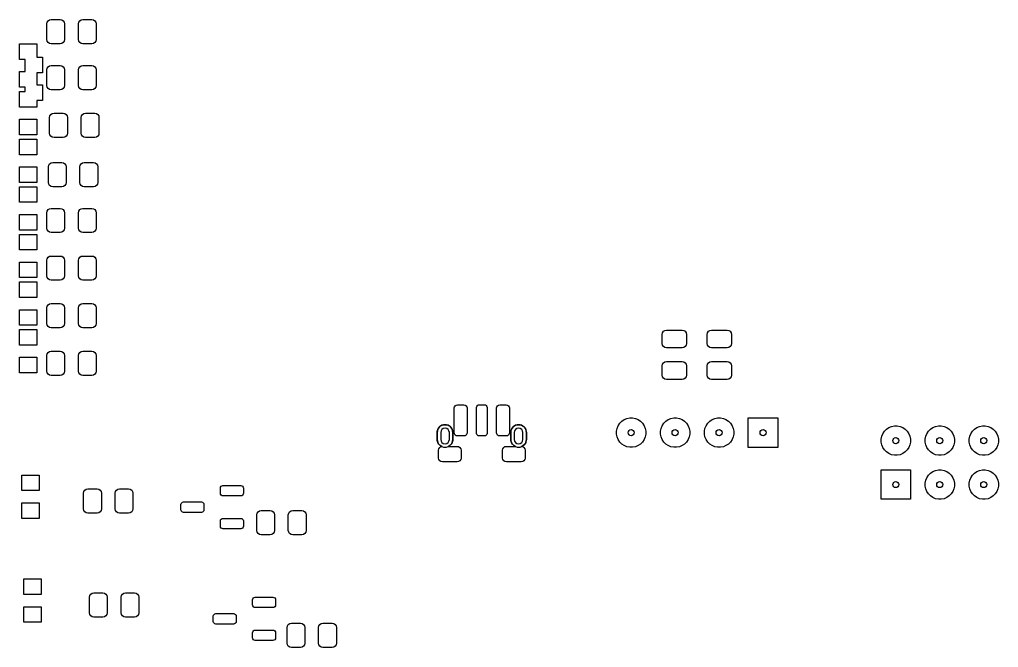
# Model space of a CAD drawing. Header units: inches. Extents: x 5.14 to 10.17, y -6.4 to -1.35.
# Drawn here: x 5.143 to 7.369, y -6.079 to -4.652 of the extents above; entities that cross this region are included whole.
import ezdxf

# ---------------------------------------------------------------- set-up
doc = ezdxf.new("R2010")
doc.units = ezdxf.units.IN
doc.header["$MEASUREMENT"] = 0
doc.layers.add('BLACK', color=250, linetype='CONTINUOUS')

msp = doc.modelspace()

# ---------------------------------------------------------------- linework, layer by layer
at = {"layer": 'BLACK', "linetype": 'CONTINUOUS'}
for p, q in [((5.2076, -4.6545), (5.2108, -4.6523)), ((5.2108, -4.6523), (5.2146, -4.6516)), ((5.2146, -4.6516), (5.2352, -4.6516)), ((5.2352, -4.6516), (5.239, -4.6523)), ((5.239, -4.6523), (5.2422, -4.6545)), ((5.2795, -4.6545), (5.2827, -4.6523)), ((5.2827, -4.6523), (5.2864, -4.6516)), ((5.2864, -4.6516), (5.3071, -4.6516)), ((5.3071, -4.6516), (5.3109, -4.6523)), ((5.3109, -4.6523), (5.314, -4.6545)), ((5.2047, -4.6614), (5.2055, -4.6577)), ((5.2047, -4.6969), (5.2047, -4.6614)), ((5.2055, -4.6577), (5.2076, -4.6545)), ((5.2422, -4.6545), (5.2443, -4.6577)), ((5.2443, -4.6577), (5.2451, -4.6614)), ((5.2451, -4.6614), (5.2451, -4.6969)), ((5.2766, -4.6614), (5.2773, -4.6577)), ((5.2766, -4.6969), (5.2766, -4.6614)), ((5.2773, -4.6577), (5.2795, -4.6545)), ((5.314, -4.6545), (5.3162, -4.6577)), ((5.3162, -4.6577), (5.3169, -4.6614)), ((5.3169, -4.6614), (5.3169, -4.6969)), ((5.2055, -4.7006), (5.2047, -4.6969)), ((5.2451, -4.6969), (5.2443, -4.7006)), ((5.2773, -4.7006), (5.2766, -4.6969)), ((5.3169, -4.6969), (5.3162, -4.7006)), ((5.1427, -4.7421), (5.1427, -4.7067)), ((5.1427, -4.7067), (5.1821, -4.7067)), ((5.1821, -4.7067), (5.1821, -4.7372)), ((5.2076, -4.7038), (5.2055, -4.7006)), ((5.2108, -4.7059), (5.2076, -4.7038)), ((5.2146, -4.7067), (5.2108, -4.7059)), ((5.2352, -4.7067), (5.2146, -4.7067)), ((5.239, -4.7059), (5.2352, -4.7067)), ((5.2422, -4.7038), (5.239, -4.7059)), ((5.2443, -4.7006), (5.2422, -4.7038)), ((5.2795, -4.7038), (5.2773, -4.7006)), ((5.2827, -4.7059), (5.2795, -4.7038)), ((5.2864, -4.7067), (5.2827, -4.7059)), ((5.3071, -4.7067), (5.2864, -4.7067)), ((5.3109, -4.7059), (5.3071, -4.7067)), ((5.314, -4.7038), (5.3109, -4.7059)), ((5.3162, -4.7006), (5.314, -4.7038)), ((5.1821, -4.7372), (5.1949, -4.7372)), ((5.1949, -4.7372), (5.1949, -4.7726)), ((5.1555, -4.7421), (5.1427, -4.7421)), ((5.1555, -4.7697), (5.1555, -4.7421)), ((5.2047, -4.7657), (5.2055, -4.762)), ((5.2055, -4.762), (5.2076, -4.7588)), ((5.2076, -4.7588), (5.2108, -4.7567)), ((5.2108, -4.7567), (5.2146, -4.7559)), ((5.2146, -4.7559), (5.2352, -4.7559)), ((5.2352, -4.7559), (5.239, -4.7567)), ((5.239, -4.7567), (5.2422, -4.7588)), ((5.2422, -4.7588), (5.2443, -4.762)), ((5.2443, -4.762), (5.2451, -4.7657)), ((5.2766, -4.7657), (5.2773, -4.762)), ((5.2773, -4.762), (5.2795, -4.7588)), ((5.2795, -4.7588), (5.2827, -4.7567)), ((5.2827, -4.7567), (5.2864, -4.7559)), ((5.2864, -4.7559), (5.3071, -4.7559)), ((5.3071, -4.7559), (5.3109, -4.7567)), ((5.3109, -4.7567), (5.314, -4.7588)), ((5.314, -4.7588), (5.3162, -4.762)), ((5.3162, -4.762), (5.3169, -4.7657)), ((5.1427, -4.8051), (5.1427, -4.7697)), ((5.1427, -4.7697), (5.1555, -4.7697)), ((5.1949, -4.7726), (5.1821, -4.7726)), ((5.1821, -4.7726), (5.1821, -4.8002)), ((5.2047, -4.8012), (5.2047, -4.7657)), ((5.2451, -4.7657), (5.2451, -4.8012)), ((5.2766, -4.8012), (5.2766, -4.7657)), ((5.3169, -4.7657), (5.3169, -4.8012)), ((5.1555, -4.8051), (5.1427, -4.8051)), ((5.1555, -4.815), (5.1555, -4.8051)), ((5.1821, -4.8002), (5.1949, -4.8002)), ((5.1949, -4.8002), (5.1949, -4.8356)), ((5.2055, -4.8049), (5.2047, -4.8012)), ((5.2076, -4.8081), (5.2055, -4.8049)), ((5.2108, -4.8103), (5.2076, -4.8081)), ((5.2422, -4.8081), (5.239, -4.8103)), ((5.2443, -4.8049), (5.2422, -4.8081)), ((5.2451, -4.8012), (5.2443, -4.8049)), ((5.2773, -4.8049), (5.2766, -4.8012)), ((5.2795, -4.8081), (5.2773, -4.8049)), ((5.2827, -4.8103), (5.2795, -4.8081)), ((5.314, -4.8081), (5.3109, -4.8103)), ((5.3162, -4.8049), (5.314, -4.8081)), ((5.3169, -4.8012), (5.3162, -4.8049)), ((5.1427, -4.8504), (5.1427, -4.815)), ((5.1427, -4.815), (5.1555, -4.815)), ((5.2146, -4.811), (5.2108, -4.8103)), ((5.2352, -4.811), (5.2146, -4.811)), ((5.239, -4.8103), (5.2352, -4.811)), ((5.2864, -4.811), (5.2827, -4.8103)), ((5.3071, -4.811), (5.2864, -4.811)), ((5.3109, -4.8103), (5.3071, -4.811)), ((5.1821, -4.8504), (5.1427, -4.8504)), ((5.1949, -4.8356), (5.1821, -4.8356)), ((5.1821, -4.8356), (5.1821, -4.8504)), ((5.2111, -4.874), (5.2119, -4.8702)), ((5.2111, -4.9094), (5.2111, -4.874)), ((5.2119, -4.8702), (5.214, -4.8671)), ((5.214, -4.8671), (5.2172, -4.8649)), ((5.2172, -4.8649), (5.221, -4.8642)), ((5.221, -4.8642), (5.2416, -4.8642)), ((5.2416, -4.8642), (5.2454, -4.8649)), ((5.2454, -4.8649), (5.2486, -4.8671)), ((5.2486, -4.8671), (5.2507, -4.8702)), ((5.2507, -4.8702), (5.2515, -4.874)), ((5.2515, -4.874), (5.2515, -4.9094)), ((5.283, -4.874), (5.2837, -4.8702)), ((5.283, -4.9094), (5.283, -4.874)), ((5.2837, -4.8702), (5.2859, -4.8671)), ((5.2859, -4.8671), (5.289, -4.8649)), ((5.289, -4.8649), (5.2928, -4.8642)), ((5.2928, -4.8642), (5.3135, -4.8642)), ((5.3135, -4.8642), (5.3173, -4.8649)), ((5.3173, -4.8649), (5.3204, -4.8671)), ((5.3204, -4.8671), (5.3226, -4.8702)), ((5.3226, -4.8702), (5.3233, -4.874)), ((5.3233, -4.874), (5.3233, -4.9094)), ((5.1427, -4.9134), (5.1427, -4.878)), ((5.1427, -4.878), (5.1821, -4.878)), ((5.1821, -4.878), (5.1821, -4.9134)), ((5.1821, -4.9134), (5.1427, -4.9134)), ((5.2119, -4.9132), (5.2111, -4.9094)), ((5.214, -4.9164), (5.2119, -4.9132)), ((5.2172, -4.9185), (5.214, -4.9164)), ((5.221, -4.9193), (5.2172, -4.9185)), ((5.2416, -4.9193), (5.221, -4.9193)), ((5.2454, -4.9185), (5.2416, -4.9193)), ((5.2486, -4.9164), (5.2454, -4.9185)), ((5.2507, -4.9132), (5.2486, -4.9164)), ((5.2515, -4.9094), (5.2507, -4.9132)), ((5.2837, -4.9132), (5.283, -4.9094)), ((5.2859, -4.9164), (5.2837, -4.9132)), ((5.289, -4.9185), (5.2859, -4.9164)), ((5.2928, -4.9193), (5.289, -4.9185)), ((5.3135, -4.9193), (5.2928, -4.9193)), ((5.3173, -4.9185), (5.3135, -4.9193)), ((5.3204, -4.9164), (5.3173, -4.9185)), ((5.3226, -4.9132), (5.3204, -4.9164)), ((5.3233, -4.9094), (5.3226, -4.9132)), ((5.1427, -4.9587), (5.1427, -4.9232)), ((5.1427, -4.9232), (5.1821, -4.9232)), ((5.1821, -4.9232), (5.1821, -4.9587)), ((5.1821, -4.9587), (5.1427, -4.9587)), ((5.1427, -5.0217), (5.1427, -4.9862)), ((5.1427, -4.9862), (5.1821, -4.9862)), ((5.1821, -4.9862), (5.1821, -5.0217)), ((5.2082, -4.9862), (5.2089, -4.9825)), ((5.2082, -5.0217), (5.2082, -4.9862)), ((5.2089, -4.9825), (5.2111, -4.9793)), ((5.2111, -4.9793), (5.2142, -4.9771)), ((5.2142, -4.9771), (5.218, -4.9764)), ((5.218, -4.9764), (5.2387, -4.9764)), ((5.2387, -4.9764), (5.2424, -4.9771)), ((5.2424, -4.9771), (5.2456, -4.9793)), ((5.2456, -4.9793), (5.2478, -4.9825)), ((5.2478, -4.9825), (5.2485, -4.9862)), ((5.2485, -4.9862), (5.2485, -5.0217)), ((5.28, -4.9862), (5.2808, -4.9825)), ((5.28, -5.0217), (5.28, -4.9862)), ((5.2808, -4.9825), (5.2829, -4.9793)), ((5.2829, -4.9793), (5.2861, -4.9771)), ((5.2861, -4.9771), (5.2899, -4.9764)), ((5.2899, -4.9764), (5.3105, -4.9764)), ((5.3105, -4.9764), (5.3143, -4.9771)), ((5.3143, -4.9771), (5.3175, -4.9793)), ((5.3175, -4.9793), (5.3196, -4.9825)), ((5.3196, -4.9825), (5.3204, -4.9862)), ((5.3204, -4.9862), (5.3204, -5.0217)), ((5.1821, -5.0217), (5.1427, -5.0217)), ((5.2089, -5.0254), (5.2082, -5.0217)), ((5.2111, -5.0286), (5.2089, -5.0254)), ((5.2142, -5.0307), (5.2111, -5.0286)), ((5.218, -5.0315), (5.2142, -5.0307)), ((5.2424, -5.0307), (5.2387, -5.0315)), ((5.2456, -5.0286), (5.2424, -5.0307)), ((5.2478, -5.0254), (5.2456, -5.0286)), ((5.2485, -5.0217), (5.2478, -5.0254)), ((5.2808, -5.0254), (5.28, -5.0217)), ((5.2829, -5.0286), (5.2808, -5.0254)), ((5.2861, -5.0307), (5.2829, -5.0286)), ((5.2899, -5.0315), (5.2861, -5.0307)), ((5.3143, -5.0307), (5.3105, -5.0315)), ((5.3175, -5.0286), (5.3143, -5.0307)), ((5.3196, -5.0254), (5.3175, -5.0286)), ((5.3204, -5.0217), (5.3196, -5.0254)), ((5.1427, -5.0669), (5.1427, -5.0315)), ((5.1427, -5.0315), (5.1821, -5.0315)), ((5.1821, -5.0315), (5.1821, -5.0669)), ((5.2387, -5.0315), (5.218, -5.0315)), ((5.3105, -5.0315), (5.2899, -5.0315)), ((5.1821, -5.0669), (5.1427, -5.0669)), ((5.1427, -5.1299), (5.1427, -5.0945)), ((5.1427, -5.0945), (5.1821, -5.0945)), ((5.1821, -5.0945), (5.1821, -5.1299)), ((5.2047, -5.0906), (5.2055, -5.0868)), ((5.2047, -5.126), (5.2047, -5.0906)), ((5.2055, -5.0868), (5.2076, -5.0836)), ((5.2076, -5.0836), (5.2108, -5.0815)), ((5.2108, -5.0815), (5.2146, -5.0807)), ((5.2146, -5.0807), (5.2352, -5.0807)), ((5.2352, -5.0807), (5.239, -5.0815)), ((5.239, -5.0815), (5.2422, -5.0836)), ((5.2422, -5.0836), (5.2443, -5.0868)), ((5.2443, -5.0868), (5.2451, -5.0906)), ((5.2451, -5.0906), (5.2451, -5.126)), ((5.2766, -5.0906), (5.2773, -5.0868)), ((5.2766, -5.126), (5.2766, -5.0906)), ((5.2773, -5.0868), (5.2795, -5.0836)), ((5.2795, -5.0836), (5.2827, -5.0815)), ((5.2827, -5.0815), (5.2864, -5.0807)), ((5.2864, -5.0807), (5.3071, -5.0807)), ((5.3071, -5.0807), (5.3109, -5.0815)), ((5.3109, -5.0815), (5.314, -5.0836)), ((5.314, -5.0836), (5.3162, -5.0868)), ((5.3162, -5.0868), (5.3169, -5.0906)), ((5.3169, -5.0906), (5.3169, -5.126)), ((5.1821, -5.1299), (5.1427, -5.1299)), ((5.1427, -5.1752), (5.1427, -5.1398)), ((5.1427, -5.1398), (5.1821, -5.1398)), ((5.1821, -5.1398), (5.1821, -5.1752)), ((5.2055, -5.1298), (5.2047, -5.126)), ((5.2076, -5.1329), (5.2055, -5.1298)), ((5.2108, -5.1351), (5.2076, -5.1329)), ((5.2146, -5.1358), (5.2108, -5.1351)), ((5.2352, -5.1358), (5.2146, -5.1358)), ((5.239, -5.1351), (5.2352, -5.1358)), ((5.2422, -5.1329), (5.239, -5.1351)), ((5.2443, -5.1298), (5.2422, -5.1329)), ((5.2451, -5.126), (5.2443, -5.1298)), ((5.2773, -5.1298), (5.2766, -5.126)), ((5.2795, -5.1329), (5.2773, -5.1298)), ((5.2827, -5.1351), (5.2795, -5.1329)), ((5.2864, -5.1358), (5.2827, -5.1351)), ((5.3071, -5.1358), (5.2864, -5.1358)), ((5.3109, -5.1351), (5.3071, -5.1358)), ((5.314, -5.1329), (5.3109, -5.1351)), ((5.3162, -5.1298), (5.314, -5.1329)), ((5.3169, -5.126), (5.3162, -5.1298)), ((5.1821, -5.1752), (5.1427, -5.1752)), ((5.1427, -5.2382), (5.1427, -5.2028)), ((5.1427, -5.2028), (5.1821, -5.2028)), ((5.1821, -5.2028), (5.1821, -5.2382)), ((5.2047, -5.1988), (5.2055, -5.1951)), ((5.2047, -5.2343), (5.2047, -5.1988)), ((5.2055, -5.1951), (5.2076, -5.1919)), ((5.2076, -5.1919), (5.2108, -5.1897)), ((5.2108, -5.1897), (5.2146, -5.189)), ((5.2146, -5.189), (5.2352, -5.189)), ((5.2352, -5.189), (5.239, -5.1897)), ((5.239, -5.1897), (5.2422, -5.1919)), ((5.2422, -5.1919), (5.2443, -5.1951)), ((5.2443, -5.1951), (5.2451, -5.1988)), ((5.2451, -5.1988), (5.2451, -5.2343)), ((5.2766, -5.1988), (5.2773, -5.1951)), ((5.2766, -5.2343), (5.2766, -5.1988)), ((5.2773, -5.1951), (5.2795, -5.1919)), ((5.2795, -5.1919), (5.2827, -5.1897)), ((5.2827, -5.1897), (5.2864, -5.189)), ((5.2864, -5.189), (5.3071, -5.189)), ((5.3071, -5.189), (5.3109, -5.1897)), ((5.3109, -5.1897), (5.314, -5.1919)), ((5.314, -5.1919), (5.3162, -5.1951)), ((5.3162, -5.1951), (5.3169, -5.1988)), ((5.3169, -5.1988), (5.3169, -5.2343)), ((5.1821, -5.2382), (5.1427, -5.2382)), ((5.1427, -5.2835), (5.1427, -5.248)), ((5.1427, -5.248), (5.1821, -5.248)), ((5.1821, -5.248), (5.1821, -5.2835)), ((5.2055, -5.238), (5.2047, -5.2343)), ((5.2076, -5.2412), (5.2055, -5.238)), ((5.2108, -5.2433), (5.2076, -5.2412)), ((5.2146, -5.2441), (5.2108, -5.2433)), ((5.2352, -5.2441), (5.2146, -5.2441)), ((5.239, -5.2433), (5.2352, -5.2441)), ((5.2422, -5.2412), (5.239, -5.2433)), ((5.2443, -5.238), (5.2422, -5.2412)), ((5.2451, -5.2343), (5.2443, -5.238)), ((5.2773, -5.238), (5.2766, -5.2343)), ((5.2795, -5.2412), (5.2773, -5.238)), ((5.2827, -5.2433), (5.2795, -5.2412)), ((5.2864, -5.2441), (5.2827, -5.2433)), ((5.3071, -5.2441), (5.2864, -5.2441)), ((5.3109, -5.2433), (5.3071, -5.2441)), ((5.314, -5.2412), (5.3109, -5.2433)), ((5.3162, -5.238), (5.314, -5.2412)), ((5.3169, -5.2343), (5.3162, -5.238)), ((5.1821, -5.2835), (5.1427, -5.2835)), ((5.2108, -5.298), (5.2146, -5.2972)), ((5.2146, -5.2972), (5.2352, -5.2972)), ((5.2352, -5.2972), (5.239, -5.298)), ((5.2827, -5.298), (5.2864, -5.2972)), ((5.2864, -5.2972), (5.3071, -5.2972)), ((5.3071, -5.2972), (5.3109, -5.298)), ((5.1427, -5.3465), (5.1427, -5.311)), ((5.1427, -5.311), (5.1821, -5.311)), ((5.1821, -5.311), (5.1821, -5.3465)), ((5.2047, -5.3071), (5.2055, -5.3033)), ((5.2047, -5.3425), (5.2047, -5.3071)), ((5.2055, -5.3033), (5.2076, -5.3001)), ((5.2076, -5.3001), (5.2108, -5.298)), ((5.239, -5.298), (5.2422, -5.3001)), ((5.2422, -5.3001), (5.2443, -5.3033)), ((5.2443, -5.3033), (5.2451, -5.3071)), ((5.2451, -5.3071), (5.2451, -5.3425)), ((5.2766, -5.3071), (5.2773, -5.3033)), ((5.2766, -5.3425), (5.2766, -5.3071)), ((5.2773, -5.3033), (5.2795, -5.3001)), ((5.2795, -5.3001), (5.2827, -5.298)), ((5.3109, -5.298), (5.314, -5.3001)), ((5.314, -5.3001), (5.3162, -5.3033)), ((5.3162, -5.3033), (5.3169, -5.3071)), ((5.3169, -5.3071), (5.3169, -5.3425)), ((5.1821, -5.3465), (5.1427, -5.3465)), ((5.1427, -5.3917), (5.1427, -5.3563)), ((5.1427, -5.3563), (5.1821, -5.3563)), ((5.1821, -5.3563), (5.1821, -5.3917)), ((5.2055, -5.3463), (5.2047, -5.3425)), ((5.2076, -5.3495), (5.2055, -5.3463)), ((5.2108, -5.3516), (5.2076, -5.3495)), ((5.2146, -5.3524), (5.2108, -5.3516)), ((5.2352, -5.3524), (5.2146, -5.3524)), ((5.239, -5.3516), (5.2352, -5.3524)), ((5.2422, -5.3495), (5.239, -5.3516)), ((5.2443, -5.3463), (5.2422, -5.3495)), ((5.2451, -5.3425), (5.2443, -5.3463)), ((5.2773, -5.3463), (5.2766, -5.3425)), ((5.2795, -5.3495), (5.2773, -5.3463)), ((5.2827, -5.3516), (5.2795, -5.3495)), ((5.2864, -5.3524), (5.2827, -5.3516)), ((5.3071, -5.3524), (5.2864, -5.3524)), ((5.3109, -5.3516), (5.3071, -5.3524)), ((5.314, -5.3495), (5.3109, -5.3516)), ((5.3162, -5.3463), (5.314, -5.3495)), ((5.3169, -5.3425), (5.3162, -5.3463)), ((6.6043, -5.3671), (6.6051, -5.3634)), ((6.6051, -5.3634), (6.6072, -5.3602)), ((6.6072, -5.3602), (6.6104, -5.358)), ((6.6104, -5.358), (6.6142, -5.3573)), ((6.6142, -5.3573), (6.6496, -5.3573)), ((6.6496, -5.3573), (6.6534, -5.358)), ((6.6534, -5.358), (6.6566, -5.3602)), ((6.6566, -5.3602), (6.6587, -5.3634)), ((6.6587, -5.3634), (6.6594, -5.3671)), ((6.7063, -5.3671), (6.707, -5.3634)), ((6.707, -5.3634), (6.7092, -5.3602)), ((6.7092, -5.3602), (6.7124, -5.358)), ((6.7124, -5.358), (6.7161, -5.3573)), ((6.7161, -5.3573), (6.7516, -5.3573)), ((6.7516, -5.3573), (6.7553, -5.358)), ((6.7553, -5.358), (6.7585, -5.3602)), ((6.7585, -5.3602), (6.7607, -5.3634)), ((6.7607, -5.3634), (6.7614, -5.3671)), ((6.6043, -5.3878), (6.6043, -5.3671)), ((6.6594, -5.3671), (6.6594, -5.3878)), ((6.7063, -5.3878), (6.7063, -5.3671)), ((6.7614, -5.3671), (6.7614, -5.3878)), ((5.1821, -5.3917), (5.1427, -5.3917)), ((5.2055, -5.4116), (5.2076, -5.4084)), ((5.2076, -5.4084), (5.2108, -5.4063)), ((5.2108, -5.4063), (5.2146, -5.4055)), ((5.2146, -5.4055), (5.2352, -5.4055)), ((5.2352, -5.4055), (5.239, -5.4063)), ((5.239, -5.4063), (5.2422, -5.4084)), ((5.2422, -5.4084), (5.2443, -5.4116)), ((5.2773, -5.4116), (5.2795, -5.4084)), ((5.2795, -5.4084), (5.2827, -5.4063)), ((5.2827, -5.4063), (5.2864, -5.4055)), ((5.2864, -5.4055), (5.3071, -5.4055)), ((5.3071, -5.4055), (5.3109, -5.4063)), ((5.3109, -5.4063), (5.314, -5.4084)), ((5.314, -5.4084), (5.3162, -5.4116)), ((6.6051, -5.3916), (6.6043, -5.3878)), ((6.6072, -5.3948), (6.6051, -5.3916)), ((6.6104, -5.3969), (6.6072, -5.3948)), ((6.6142, -5.3976), (6.6104, -5.3969)), ((6.6496, -5.3976), (6.6142, -5.3976)), ((6.6534, -5.3969), (6.6496, -5.3976)), ((6.6566, -5.3948), (6.6534, -5.3969)), ((6.6587, -5.3916), (6.6566, -5.3948)), ((6.6594, -5.3878), (6.6587, -5.3916)), ((6.707, -5.3916), (6.7063, -5.3878)), ((6.7092, -5.3948), (6.707, -5.3916)), ((6.7124, -5.3969), (6.7092, -5.3948)), ((6.7161, -5.3976), (6.7124, -5.3969)), ((6.7516, -5.3976), (6.7161, -5.3976)), ((6.7553, -5.3969), (6.7516, -5.3976)), ((6.7585, -5.3948), (6.7553, -5.3969)), ((6.7607, -5.3916), (6.7585, -5.3948)), ((6.7614, -5.3878), (6.7607, -5.3916)), ((5.1427, -5.4547), (5.1427, -5.4193)), ((5.1427, -5.4193), (5.1821, -5.4193)), ((5.1821, -5.4193), (5.1821, -5.4547)), ((5.2047, -5.4154), (5.2055, -5.4116)), ((5.2047, -5.4508), (5.2047, -5.4154)), ((5.2443, -5.4116), (5.2451, -5.4154)), ((5.2451, -5.4154), (5.2451, -5.4508)), ((5.2766, -5.4154), (5.2773, -5.4116)), ((5.2766, -5.4508), (5.2766, -5.4154)), ((5.3162, -5.4116), (5.3169, -5.4154)), ((5.3169, -5.4154), (5.3169, -5.4508)), ((6.6072, -5.432), (6.6104, -5.4299)), ((6.6104, -5.4299), (6.6142, -5.4291)), ((6.6142, -5.4291), (6.6496, -5.4291)), ((6.6496, -5.4291), (6.6534, -5.4299)), ((6.6534, -5.4299), (6.6566, -5.432)), ((6.7092, -5.432), (6.7124, -5.4299)), ((6.7124, -5.4299), (6.7161, -5.4291)), ((6.7161, -5.4291), (6.7516, -5.4291)), ((6.7516, -5.4291), (6.7553, -5.4299)), ((6.7553, -5.4299), (6.7585, -5.432)), ((5.2055, -5.4546), (5.2047, -5.4508)), ((5.2451, -5.4508), (5.2443, -5.4546)), ((5.2773, -5.4546), (5.2766, -5.4508)), ((5.3169, -5.4508), (5.3162, -5.4546)), ((6.6043, -5.439), (6.6051, -5.4352)), ((6.6043, -5.4596), (6.6043, -5.439)), ((6.6051, -5.4352), (6.6072, -5.432)), ((6.6566, -5.432), (6.6587, -5.4352)), ((6.6587, -5.4352), (6.6594, -5.439)), ((6.6594, -5.439), (6.6594, -5.4596)), ((6.7063, -5.439), (6.707, -5.4352)), ((6.7063, -5.4596), (6.7063, -5.439)), ((6.707, -5.4352), (6.7092, -5.432)), ((6.7585, -5.432), (6.7607, -5.4352)), ((6.7607, -5.4352), (6.7614, -5.439)), ((6.7614, -5.439), (6.7614, -5.4596)), ((5.1821, -5.4547), (5.1427, -5.4547)), ((5.2076, -5.4577), (5.2055, -5.4546)), ((5.2108, -5.4599), (5.2076, -5.4577)), ((5.2146, -5.4606), (5.2108, -5.4599)), ((5.2352, -5.4606), (5.2146, -5.4606)), ((5.239, -5.4599), (5.2352, -5.4606)), ((5.2422, -5.4577), (5.239, -5.4599)), ((5.2443, -5.4546), (5.2422, -5.4577)), ((5.2795, -5.4577), (5.2773, -5.4546)), ((5.2827, -5.4599), (5.2795, -5.4577)), ((5.2864, -5.4606), (5.2827, -5.4599)), ((5.3071, -5.4606), (5.2864, -5.4606)), ((5.3109, -5.4599), (5.3071, -5.4606)), ((5.314, -5.4577), (5.3109, -5.4599)), ((5.3162, -5.4546), (5.314, -5.4577)), ((6.6051, -5.4634), (6.6043, -5.4596)), ((6.6072, -5.4666), (6.6051, -5.4634)), ((6.6104, -5.4687), (6.6072, -5.4666)), ((6.6142, -5.4695), (6.6104, -5.4687)), ((6.6496, -5.4695), (6.6142, -5.4695)), ((6.6534, -5.4687), (6.6496, -5.4695)), ((6.6566, -5.4666), (6.6534, -5.4687)), ((6.6587, -5.4634), (6.6566, -5.4666)), ((6.6594, -5.4596), (6.6587, -5.4634)), ((6.707, -5.4634), (6.7063, -5.4596)), ((6.7092, -5.4666), (6.707, -5.4634)), ((6.7124, -5.4687), (6.7092, -5.4666)), ((6.7161, -5.4695), (6.7124, -5.4687)), ((6.7516, -5.4695), (6.7161, -5.4695)), ((6.7553, -5.4687), (6.7516, -5.4695)), ((6.7585, -5.4666), (6.7553, -5.4687)), ((6.7607, -5.4634), (6.7585, -5.4666)), ((6.7614, -5.4596), (6.7607, -5.4634)), ((6.1309, -5.5345), (6.1315, -5.5317)), ((6.1309, -5.5906), (6.1309, -5.5345)), ((6.1315, -5.5317), (6.1331, -5.5293)), ((6.1331, -5.5293), (6.1355, -5.5277)), ((6.1355, -5.5277), (6.1383, -5.5272)), ((6.1383, -5.5272), (6.1531, -5.5272)), ((6.1531, -5.5272), (6.1559, -5.5277)), ((6.1559, -5.5277), (6.1583, -5.5293)), ((6.1583, -5.5293), (6.1599, -5.5317)), ((6.1599, -5.5317), (6.1604, -5.5345)), ((6.1604, -5.5345), (6.1604, -5.5906)), ((6.1821, -5.5331), (6.1825, -5.5308)), ((6.1821, -5.5921), (6.1821, -5.5331)), ((6.1825, -5.5308), (6.1838, -5.5289)), ((6.1838, -5.5289), (6.1857, -5.5276)), ((6.1857, -5.5276), (6.188, -5.5272)), ((6.188, -5.5272), (6.1998, -5.5272)), ((6.1998, -5.5272), (6.2021, -5.5276)), ((6.2021, -5.5276), (6.204, -5.5289)), ((6.204, -5.5289), (6.2053, -5.5308)), ((6.2053, -5.5308), (6.2057, -5.5331)), ((6.2057, -5.5331), (6.2057, -5.5921)), ((6.2274, -5.5345), (6.2279, -5.5317)), ((6.2274, -5.5906), (6.2274, -5.5345)), ((6.2279, -5.5317), (6.2295, -5.5293)), ((6.2295, -5.5293), (6.2319, -5.5277)), ((6.2319, -5.5277), (6.2347, -5.5272)), ((6.2347, -5.5272), (6.2495, -5.5272)), ((6.2495, -5.5272), (6.2523, -5.5277)), ((6.2523, -5.5277), (6.2547, -5.5293)), ((6.2547, -5.5293), (6.2563, -5.5317)), ((6.2563, -5.5317), (6.2569, -5.5345)), ((6.2569, -5.5345), (6.2569, -5.5906)), ((6.5076, -5.5693), (6.5122, -5.5647)), ((6.5122, -5.5647), (6.5177, -5.561)), ((6.5177, -5.561), (6.5238, -5.5585)), ((6.5238, -5.5585), (6.5302, -5.5572)), ((6.5302, -5.5572), (6.5367, -5.5572)), ((6.5367, -5.5572), (6.5432, -5.5585)), ((6.5432, -5.5585), (6.5492, -5.561)), ((6.5492, -5.561), (6.5547, -5.5647)), ((6.5547, -5.5647), (6.5593, -5.5693)), ((6.6076, -5.5693), (6.6122, -5.5647)), ((6.6122, -5.5647), (6.6177, -5.561)), ((6.6177, -5.561), (6.6238, -5.5585)), ((6.6238, -5.5585), (6.6302, -5.5572)), ((6.6302, -5.5572), (6.6367, -5.5572)), ((6.6367, -5.5572), (6.6432, -5.5585)), ((6.6432, -5.5585), (6.6492, -5.561)), ((6.6492, -5.561), (6.6547, -5.5647)), ((6.6547, -5.5647), (6.6593, -5.5693)), ((6.7076, -5.5693), (6.7122, -5.5647)), ((6.7122, -5.5647), (6.7177, -5.561)), ((6.7177, -5.561), (6.7238, -5.5585)), ((6.7238, -5.5585), (6.7302, -5.5572)), ((6.7302, -5.5572), (6.7367, -5.5572)), ((6.7367, -5.5572), (6.7432, -5.5585)), ((6.7432, -5.5585), (6.7492, -5.561)), ((6.7492, -5.561), (6.7547, -5.5647)), ((6.7547, -5.5647), (6.7593, -5.5693)), ((6.8, -5.624), (6.8, -5.5571)), ((6.8, -5.5571), (6.8669, -5.5571)), ((6.8669, -5.5571), (6.8669, -5.624)), ((6.0927, -5.5878), (6.0939, -5.5834)), ((6.0939, -5.5834), (6.0962, -5.5794)), ((6.0962, -5.5794), (6.0995, -5.5761)), ((6.0995, -5.5761), (6.1035, -5.5738)), ((6.1035, -5.5738), (6.1079, -5.5726)), ((6.1079, -5.5726), (6.1125, -5.5726)), ((6.1125, -5.5726), (6.117, -5.5738)), ((6.117, -5.5738), (6.121, -5.5761)), ((6.121, -5.5761), (6.1243, -5.5794)), ((6.1243, -5.5794), (6.1266, -5.5834)), ((6.1266, -5.5834), (6.1278, -5.5878)), ((6.26, -5.5878), (6.2612, -5.5834)), ((6.2612, -5.5834), (6.2635, -5.5794)), ((6.2635, -5.5794), (6.2668, -5.5761)), ((6.2668, -5.5761), (6.2708, -5.5738)), ((6.2708, -5.5738), (6.2752, -5.5726)), ((6.2752, -5.5726), (6.2799, -5.5726)), ((6.2799, -5.5726), (6.2843, -5.5738)), ((6.2843, -5.5738), (6.2883, -5.5761)), ((6.2883, -5.5761), (6.2916, -5.5794)), ((6.2916, -5.5794), (6.2939, -5.5834)), ((6.2939, -5.5834), (6.2951, -5.5878)), ((6.5002, -5.5873), (6.5014, -5.5808)), ((6.5002, -5.5938), (6.5002, -5.5873)), ((6.5014, -5.5808), (6.504, -5.5748)), ((6.504, -5.5748), (6.5076, -5.5693)), ((6.5593, -5.5693), (6.563, -5.5748)), ((6.563, -5.5748), (6.5655, -5.5808)), ((6.5655, -5.5808), (6.5668, -5.5873)), ((6.5668, -5.5873), (6.5668, -5.5938)), ((6.6002, -5.5873), (6.6014, -5.5808)), ((6.6002, -5.5938), (6.6002, -5.5873)), ((6.6014, -5.5808), (6.604, -5.5748)), ((6.604, -5.5748), (6.6076, -5.5693)), ((6.6593, -5.5693), (6.663, -5.5748)), ((6.663, -5.5748), (6.6655, -5.5808)), ((6.6655, -5.5808), (6.6668, -5.5873)), ((6.6668, -5.5873), (6.6668, -5.5938)), ((6.7002, -5.5873), (6.7014, -5.5808)), ((6.7002, -5.5938), (6.7002, -5.5873)), ((6.7014, -5.5808), (6.704, -5.5748)), ((6.704, -5.5748), (6.7076, -5.5693)), ((6.7593, -5.5693), (6.763, -5.5748)), ((6.763, -5.5748), (6.7655, -5.5808)), ((6.7655, -5.5808), (6.7668, -5.5873)), ((6.7668, -5.5873), (6.7668, -5.5938)), ((7.1096, -5.5874), (7.1142, -5.5828)), ((7.1142, -5.5828), (7.1197, -5.5791)), ((7.1197, -5.5791), (7.1257, -5.5766)), ((7.1257, -5.5766), (7.1322, -5.5754)), ((7.1322, -5.5754), (7.1387, -5.5754)), ((7.1387, -5.5754), (7.1451, -5.5766)), ((7.1451, -5.5766), (7.1512, -5.5791)), ((7.1512, -5.5791), (7.1567, -5.5828)), ((7.1567, -5.5828), (7.1613, -5.5874)), ((7.2096, -5.5874), (7.2142, -5.5828)), ((7.2142, -5.5828), (7.2197, -5.5791)), ((7.2197, -5.5791), (7.2257, -5.5766)), ((7.2257, -5.5766), (7.2322, -5.5754)), ((7.2322, -5.5754), (7.2387, -5.5754)), ((7.2387, -5.5754), (7.2451, -5.5766)), ((7.2451, -5.5766), (7.2512, -5.5791)), ((7.2512, -5.5791), (7.2567, -5.5828)), ((7.2567, -5.5828), (7.2613, -5.5874)), ((7.3096, -5.5874), (7.3142, -5.5828)), ((7.3142, -5.5828), (7.3197, -5.5791)), ((7.3197, -5.5791), (7.3257, -5.5766)), ((7.3257, -5.5766), (7.3322, -5.5754)), ((7.3322, -5.5754), (7.3387, -5.5754)), ((7.3387, -5.5754), (7.3451, -5.5766)), ((7.3451, -5.5766), (7.3512, -5.5791)), ((7.3512, -5.5791), (7.3567, -5.5828)), ((7.3567, -5.5828), (7.3613, -5.5874)), ((6.0925, -5.5902), (6.0927, -5.5878)), ((6.0925, -5.6059), (6.0925, -5.5902)), ((6.0925, -5.5902), (6.0925, -5.6059)), ((6.0927, -5.6082), (6.0925, -5.6059)), ((6.0939, -5.6127), (6.0927, -5.6082)), ((6.1278, -5.6082), (6.1266, -5.6127)), ((6.1278, -5.5878), (6.128, -5.5902)), ((6.128, -5.6059), (6.1278, -5.6082)), ((6.128, -5.5902), (6.128, -5.6059)), ((6.128, -5.6059), (6.128, -5.5902)), ((6.1315, -5.5935), (6.1309, -5.5906)), ((6.1331, -5.5959), (6.1315, -5.5935)), ((6.1355, -5.5975), (6.1331, -5.5959)), ((6.1383, -5.598), (6.1355, -5.5975)), ((6.1531, -5.598), (6.1383, -5.598)), ((6.1559, -5.5975), (6.1531, -5.598)), ((6.1583, -5.5959), (6.1559, -5.5975)), ((6.1599, -5.5935), (6.1583, -5.5959)), ((6.1604, -5.5906), (6.1599, -5.5935)), ((6.1825, -5.5944), (6.1821, -5.5921)), ((6.1838, -5.5963), (6.1825, -5.5944)), ((6.1857, -5.5976), (6.1838, -5.5963)), ((6.188, -5.598), (6.1857, -5.5976)), ((6.1998, -5.598), (6.188, -5.598)), ((6.2021, -5.5976), (6.1998, -5.598)), ((6.204, -5.5963), (6.2021, -5.5976)), ((6.2053, -5.5944), (6.204, -5.5963)), ((6.2057, -5.5921), (6.2053, -5.5944)), ((6.2279, -5.5935), (6.2274, -5.5906)), ((6.2295, -5.5959), (6.2279, -5.5935)), ((6.2319, -5.5975), (6.2295, -5.5959)), ((6.2347, -5.598), (6.2319, -5.5975)), ((6.2495, -5.598), (6.2347, -5.598)), ((6.2523, -5.5975), (6.2495, -5.598)), ((6.2547, -5.5959), (6.2523, -5.5975)), ((6.2563, -5.5935), (6.2547, -5.5959)), ((6.2569, -5.5906), (6.2563, -5.5935)), ((6.2598, -5.5902), (6.26, -5.5878)), ((6.2598, -5.6059), (6.2598, -5.5902)), ((6.2598, -5.5902), (6.2598, -5.6059)), ((6.26, -5.6082), (6.2598, -5.6059)), ((6.2612, -5.6127), (6.26, -5.6082)), ((6.2951, -5.6082), (6.2939, -5.6127)), ((6.2951, -5.5878), (6.2953, -5.5902)), ((6.2953, -5.6059), (6.2951, -5.6082)), ((6.2953, -5.5902), (6.2953, -5.6059)), ((6.2953, -5.6059), (6.2953, -5.5902)), ((6.5014, -5.6003), (6.5002, -5.5938)), ((6.504, -5.6063), (6.5014, -5.6003)), ((6.5076, -5.6118), (6.504, -5.6063)), ((6.563, -5.6063), (6.5593, -5.6118)), ((6.5655, -5.6003), (6.563, -5.6063)), ((6.5668, -5.5938), (6.5655, -5.6003)), ((6.6014, -5.6003), (6.6002, -5.5938)), ((6.604, -5.6063), (6.6014, -5.6003)), ((6.6076, -5.6118), (6.604, -5.6063)), ((6.663, -5.6063), (6.6593, -5.6118)), ((6.6655, -5.6003), (6.663, -5.6063)), ((6.6668, -5.5938), (6.6655, -5.6003)), ((6.7014, -5.6003), (6.7002, -5.5938)), ((6.704, -5.6063), (6.7014, -5.6003)), ((6.7076, -5.6118), (6.704, -5.6063)), ((6.763, -5.6063), (6.7593, -5.6118)), ((6.7655, -5.6003), (6.763, -5.6063)), ((6.7668, -5.5938), (6.7655, -5.6003)), ((7.1021, -5.6054), (7.1034, -5.5989)), ((7.1021, -5.6119), (7.1021, -5.6054)), ((7.1034, -5.5989), (7.1059, -5.5929)), ((7.1059, -5.5929), (7.1096, -5.5874)), ((7.1613, -5.5874), (7.1649, -5.5929)), ((7.1649, -5.5929), (7.1675, -5.5989)), ((7.1675, -5.5989), (7.1687, -5.6054)), ((7.1687, -5.6054), (7.1687, -5.6119)), ((7.2021, -5.6054), (7.2034, -5.5989)), ((7.2021, -5.6119), (7.2021, -5.6054)), ((7.2034, -5.5989), (7.2059, -5.5929)), ((7.2059, -5.5929), (7.2096, -5.5874)), ((7.2613, -5.5874), (7.2649, -5.5929)), ((7.2649, -5.5929), (7.2675, -5.5989)), ((7.2675, -5.5989), (7.2687, -5.6054)), ((7.2687, -5.6054), (7.2687, -5.6119)), ((7.3021, -5.6054), (7.3034, -5.5989)), ((7.3021, -5.6119), (7.3021, -5.6054)), ((7.3034, -5.5989), (7.3059, -5.5929)), ((7.3059, -5.5929), (7.3096, -5.5874)), ((7.3613, -5.5874), (7.3649, -5.5929)), ((7.3649, -5.5929), (7.3675, -5.5989)), ((7.3675, -5.5989), (7.3687, -5.6054)), ((7.3687, -5.6054), (7.3687, -5.6119)), ((6.0962, -5.6167), (6.0939, -5.6127)), ((6.0955, -5.6305), (6.0961, -5.6271)), ((6.0955, -5.6482), (6.0955, -5.6305)), ((6.0961, -5.6271), (6.0981, -5.6242)), ((6.0995, -5.62), (6.0962, -5.6167)), ((6.0981, -5.6242), (6.1009, -5.6223)), ((6.1029, -5.6219), (6.0995, -5.62)), ((6.1009, -5.6223), (6.1029, -5.6219)), ((6.121, -5.62), (6.1181, -5.6217)), ((6.1181, -5.6217), (6.1378, -5.6217)), ((6.1243, -5.6167), (6.121, -5.62)), ((6.1266, -5.6127), (6.1243, -5.6167)), ((6.1378, -5.6217), (6.1412, -5.6223)), ((6.1412, -5.6223), (6.1441, -5.6242)), ((6.1441, -5.6242), (6.146, -5.6271)), ((6.146, -5.6271), (6.1467, -5.6305)), ((6.1467, -5.6305), (6.1467, -5.6482)), ((6.2411, -5.6305), (6.2418, -5.6271)), ((6.2411, -5.6482), (6.2411, -5.6305)), ((6.2418, -5.6271), (6.2437, -5.6242)), ((6.2437, -5.6242), (6.2466, -5.6223)), ((6.2466, -5.6223), (6.25, -5.6217)), ((6.25, -5.6217), (6.2697, -5.6217)), ((6.2635, -5.6167), (6.2612, -5.6127)), ((6.2668, -5.62), (6.2635, -5.6167)), ((6.2697, -5.6217), (6.2668, -5.62)), ((6.2883, -5.62), (6.2849, -5.6219)), ((6.2849, -5.6219), (6.2869, -5.6223)), ((6.2869, -5.6223), (6.2897, -5.6242)), ((6.2916, -5.6167), (6.2883, -5.62)), ((6.2897, -5.6242), (6.2916, -5.6271)), ((6.2939, -5.6127), (6.2916, -5.6167)), ((6.2916, -5.6271), (6.2923, -5.6305)), ((6.2923, -5.6305), (6.2923, -5.6482)), ((6.5122, -5.6164), (6.5076, -5.6118)), ((6.5177, -5.6201), (6.5122, -5.6164)), ((6.5238, -5.6226), (6.5177, -5.6201)), ((6.5302, -5.6239), (6.5238, -5.6226)), ((6.5367, -5.6239), (6.5302, -5.6239)), ((6.5432, -5.6226), (6.5367, -5.6239)), ((6.5492, -5.6201), (6.5432, -5.6226)), ((6.5547, -5.6164), (6.5492, -5.6201)), ((6.5593, -5.6118), (6.5547, -5.6164)), ((6.6122, -5.6164), (6.6076, -5.6118)), ((6.6177, -5.6201), (6.6122, -5.6164)), ((6.6238, -5.6226), (6.6177, -5.6201)), ((6.6302, -5.6239), (6.6238, -5.6226)), ((6.6367, -5.6239), (6.6302, -5.6239)), ((6.6432, -5.6226), (6.6367, -5.6239)), ((6.6492, -5.6201), (6.6432, -5.6226)), ((6.6547, -5.6164), (6.6492, -5.6201)), ((6.6593, -5.6118), (6.6547, -5.6164)), ((6.7122, -5.6164), (6.7076, -5.6118)), ((6.7177, -5.6201), (6.7122, -5.6164)), ((6.7238, -5.6226), (6.7177, -5.6201)), ((6.7302, -5.6239), (6.7238, -5.6226)), ((6.7367, -5.6239), (6.7302, -5.6239)), ((6.7432, -5.6226), (6.7367, -5.6239)), ((6.7492, -5.6201), (6.7432, -5.6226)), ((6.7547, -5.6164), (6.7492, -5.6201)), ((6.7593, -5.6118), (6.7547, -5.6164)), ((6.8669, -5.624), (6.8, -5.624)), ((7.1034, -5.6184), (7.1021, -5.6119)), ((7.1059, -5.6244), (7.1034, -5.6184)), ((7.1096, -5.6299), (7.1059, -5.6244)), ((7.1142, -5.6345), (7.1096, -5.6299)), ((7.1613, -5.6299), (7.1567, -5.6345)), ((7.1649, -5.6244), (7.1613, -5.6299)), ((7.1675, -5.6184), (7.1649, -5.6244)), ((7.1687, -5.6119), (7.1675, -5.6184)), ((7.2034, -5.6184), (7.2021, -5.6119)), ((7.2059, -5.6244), (7.2034, -5.6184)), ((7.2096, -5.6299), (7.2059, -5.6244)), ((7.2142, -5.6345), (7.2096, -5.6299)), ((7.2613, -5.6299), (7.2567, -5.6345)), ((7.2649, -5.6244), (7.2613, -5.6299)), ((7.2675, -5.6184), (7.2649, -5.6244)), ((7.2687, -5.6119), (7.2675, -5.6184)), ((7.3034, -5.6184), (7.3021, -5.6119)), ((7.3059, -5.6244), (7.3034, -5.6184)), ((7.3096, -5.6299), (7.3059, -5.6244)), ((7.3142, -5.6345), (7.3096, -5.6299)), ((7.3613, -5.6299), (7.3567, -5.6345)), ((7.3649, -5.6244), (7.3613, -5.6299)), ((7.3675, -5.6184), (7.3649, -5.6244)), ((7.3687, -5.6119), (7.3675, -5.6184)), ((6.0961, -5.6516), (6.0955, -5.6482)), ((6.0981, -5.6545), (6.0961, -5.6516)), ((6.146, -5.6516), (6.1441, -5.6545)), ((6.1467, -5.6482), (6.146, -5.6516)), ((6.2418, -5.6516), (6.2411, -5.6482)), ((6.2437, -5.6545), (6.2418, -5.6516)), ((6.2916, -5.6516), (6.2897, -5.6545)), ((6.2923, -5.6482), (6.2916, -5.6516)), ((7.1197, -5.6382), (7.1142, -5.6345)), ((7.1257, -5.6407), (7.1197, -5.6382)), ((7.1322, -5.642), (7.1257, -5.6407)), ((7.1387, -5.642), (7.1322, -5.642)), ((7.1451, -5.6407), (7.1387, -5.642)), ((7.1512, -5.6382), (7.1451, -5.6407)), ((7.1567, -5.6345), (7.1512, -5.6382)), ((7.2197, -5.6382), (7.2142, -5.6345)), ((7.2257, -5.6407), (7.2197, -5.6382)), ((7.2322, -5.642), (7.2257, -5.6407)), ((7.2387, -5.642), (7.2322, -5.642)), ((7.2451, -5.6407), (7.2387, -5.642)), ((7.2512, -5.6382), (7.2451, -5.6407)), ((7.2567, -5.6345), (7.2512, -5.6382)), ((7.3197, -5.6382), (7.3142, -5.6345)), ((7.3257, -5.6407), (7.3197, -5.6382)), ((7.3322, -5.642), (7.3257, -5.6407)), ((7.3387, -5.642), (7.3322, -5.642)), ((7.3451, -5.6407), (7.3387, -5.642)), ((7.3512, -5.6382), (7.3451, -5.6407)), ((7.3567, -5.6345), (7.3512, -5.6382)), ((6.1009, -5.6564), (6.0981, -5.6545)), ((6.1043, -5.6571), (6.1009, -5.6564)), ((6.1378, -5.6571), (6.1043, -5.6571)), ((6.1412, -5.6564), (6.1378, -5.6571)), ((6.1441, -5.6545), (6.1412, -5.6564)), ((6.2466, -5.6564), (6.2437, -5.6545)), ((6.25, -5.6571), (6.2466, -5.6564)), ((6.2835, -5.6571), (6.25, -5.6571)), ((6.2869, -5.6564), (6.2835, -5.6571)), ((6.2897, -5.6545), (6.2869, -5.6564)), ((7.102, -5.7421), (7.102, -5.6752)), ((7.102, -5.6752), (7.1689, -5.6752)), ((7.1689, -5.6752), (7.1689, -5.7421)), ((7.2257, -5.6766), (7.2322, -5.6754)), ((7.2322, -5.6754), (7.2387, -5.6754)), ((7.2387, -5.6754), (7.2451, -5.6766)), ((7.3257, -5.6766), (7.3322, -5.6754)), ((7.3322, -5.6754), (7.3387, -5.6754)), ((7.3387, -5.6754), (7.3451, -5.6766)), ((5.1476, -5.7224), (5.1476, -5.687)), ((5.1476, -5.687), (5.187, -5.687)), ((5.187, -5.687), (5.187, -5.7224)), ((7.2034, -5.6989), (7.2059, -5.6929)), ((7.2059, -5.6929), (7.2096, -5.6874)), ((7.2096, -5.6874), (7.2142, -5.6828)), ((7.2142, -5.6828), (7.2197, -5.6791)), ((7.2197, -5.6791), (7.2257, -5.6766)), ((7.2451, -5.6766), (7.2512, -5.6791)), ((7.2512, -5.6791), (7.2567, -5.6828)), ((7.2567, -5.6828), (7.2613, -5.6874)), ((7.2613, -5.6874), (7.2649, -5.6929)), ((7.2649, -5.6929), (7.2675, -5.6989)), ((7.3034, -5.6989), (7.3059, -5.6929)), ((7.3059, -5.6929), (7.3096, -5.6874)), ((7.3096, -5.6874), (7.3142, -5.6828)), ((7.3142, -5.6828), (7.3197, -5.6791)), ((7.3197, -5.6791), (7.3257, -5.6766)), ((7.3451, -5.6766), (7.3512, -5.6791)), ((7.3512, -5.6791), (7.3567, -5.6828)), ((7.3567, -5.6828), (7.3613, -5.6874)), ((7.3613, -5.6874), (7.3649, -5.6929)), ((7.3649, -5.6929), (7.3675, -5.6989)), ((5.2913, -5.7214), (5.2945, -5.7193)), ((5.2945, -5.7193), (5.2982, -5.7185)), ((5.2982, -5.7185), (5.3189, -5.7185)), ((5.3189, -5.7185), (5.3227, -5.7193)), ((5.3227, -5.7193), (5.3259, -5.7214)), ((5.3631, -5.7214), (5.3663, -5.7193)), ((5.3663, -5.7193), (5.3701, -5.7185)), ((5.3701, -5.7185), (5.3907, -5.7185)), ((5.3907, -5.7185), (5.3945, -5.7193)), ((5.3945, -5.7193), (5.3977, -5.7214)), ((5.5994, -5.7165), (5.5999, -5.7143)), ((5.5994, -5.7283), (5.5994, -5.7165)), ((5.5999, -5.7143), (5.6011, -5.7124)), ((5.6011, -5.7124), (5.6031, -5.7111)), ((5.6031, -5.7111), (5.6053, -5.7106)), ((5.6053, -5.7106), (5.6457, -5.7106)), ((5.6457, -5.7106), (5.6479, -5.7111)), ((5.6479, -5.7111), (5.6498, -5.7124)), ((5.6498, -5.7124), (5.6511, -5.7143)), ((5.6511, -5.7143), (5.6516, -5.7165)), ((5.6516, -5.7165), (5.6516, -5.7283)), ((7.2021, -5.7054), (7.2034, -5.6989)), ((7.2021, -5.7119), (7.2021, -5.7054)), ((7.2034, -5.7184), (7.2021, -5.7119)), ((7.2059, -5.7244), (7.2034, -5.7184)), ((7.2675, -5.7184), (7.2649, -5.7244)), ((7.2675, -5.6989), (7.2687, -5.7054)), ((7.2687, -5.7119), (7.2675, -5.7184)), ((7.2687, -5.7054), (7.2687, -5.7119)), ((7.3021, -5.7054), (7.3034, -5.6989)), ((7.3021, -5.7119), (7.3021, -5.7054)), ((7.3034, -5.7184), (7.3021, -5.7119)), ((7.3059, -5.7244), (7.3034, -5.7184)), ((7.3675, -5.7184), (7.3649, -5.7244)), ((7.3675, -5.6989), (7.3687, -5.7054)), ((7.3687, -5.7119), (7.3675, -5.7184)), ((7.3687, -5.7054), (7.3687, -5.7119)), ((5.187, -5.7224), (5.1476, -5.7224)), ((5.2884, -5.7283), (5.2891, -5.7246)), ((5.2884, -5.7638), (5.2884, -5.7283)), ((5.2891, -5.7246), (5.2913, -5.7214)), ((5.3259, -5.7214), (5.328, -5.7246)), ((5.328, -5.7246), (5.3287, -5.7283)), ((5.3287, -5.7283), (5.3287, -5.7638)), ((5.3602, -5.7283), (5.361, -5.7246)), ((5.3602, -5.7638), (5.3602, -5.7283)), ((5.361, -5.7246), (5.3631, -5.7214)), ((5.3977, -5.7214), (5.3998, -5.7246)), ((5.3998, -5.7246), (5.4006, -5.7283)), ((5.4006, -5.7283), (5.4006, -5.7638)), ((5.5999, -5.7306), (5.5994, -5.7283)), ((5.6011, -5.7325), (5.5999, -5.7306)), ((5.6031, -5.7338), (5.6011, -5.7325)), ((5.6053, -5.7343), (5.6031, -5.7338)), ((5.6457, -5.7343), (5.6053, -5.7343)), ((5.6479, -5.7338), (5.6457, -5.7343)), ((5.6498, -5.7325), (5.6479, -5.7338)), ((5.6511, -5.7306), (5.6498, -5.7325)), ((5.6516, -5.7283), (5.6511, -5.7306)), ((7.1689, -5.7421), (7.102, -5.7421)), ((7.2096, -5.7299), (7.2059, -5.7244)), ((7.2142, -5.7345), (7.2096, -5.7299)), ((7.2197, -5.7382), (7.2142, -5.7345)), ((7.2257, -5.7407), (7.2197, -5.7382)), ((7.2322, -5.742), (7.2257, -5.7407)), ((7.2387, -5.742), (7.2322, -5.742)), ((7.2451, -5.7407), (7.2387, -5.742)), ((7.2512, -5.7382), (7.2451, -5.7407)), ((7.2567, -5.7345), (7.2512, -5.7382)), ((7.2613, -5.7299), (7.2567, -5.7345)), ((7.2649, -5.7244), (7.2613, -5.7299)), ((7.3096, -5.7299), (7.3059, -5.7244)), ((7.3142, -5.7345), (7.3096, -5.7299)), ((7.3197, -5.7382), (7.3142, -5.7345)), ((7.3257, -5.7407), (7.3197, -5.7382)), ((7.3322, -5.742), (7.3257, -5.7407)), ((7.3387, -5.742), (7.3322, -5.742)), ((7.3451, -5.7407), (7.3387, -5.742)), ((7.3512, -5.7382), (7.3451, -5.7407)), ((7.3567, -5.7345), (7.3512, -5.7382)), ((7.3613, -5.7299), (7.3567, -5.7345)), ((7.3649, -5.7244), (7.3613, -5.7299)), ((5.1476, -5.7854), (5.1476, -5.75)), ((5.1476, -5.75), (5.187, -5.75)), ((5.187, -5.75), (5.187, -5.7854)), ((5.2891, -5.7675), (5.2884, -5.7638)), ((5.3287, -5.7638), (5.328, -5.7675)), ((5.361, -5.7675), (5.3602, -5.7638)), ((5.4006, -5.7638), (5.3998, -5.7675)), ((5.5098, -5.7539), (5.5103, -5.7517)), ((5.5098, -5.7657), (5.5098, -5.7539)), ((5.5103, -5.7517), (5.5116, -5.7498)), ((5.5116, -5.7498), (5.5135, -5.7485)), ((5.5135, -5.7485), (5.5157, -5.748)), ((5.5157, -5.748), (5.5561, -5.748)), ((5.5561, -5.748), (5.5584, -5.7485)), ((5.5584, -5.7485), (5.5603, -5.7498)), ((5.5603, -5.7498), (5.5616, -5.7517)), ((5.5616, -5.7517), (5.562, -5.7539)), ((5.562, -5.7539), (5.562, -5.7657)), ((5.187, -5.7854), (5.1476, -5.7854)), ((5.2913, -5.7707), (5.2891, -5.7675)), ((5.2945, -5.7729), (5.2913, -5.7707)), ((5.2982, -5.7736), (5.2945, -5.7729)), ((5.3189, -5.7736), (5.2982, -5.7736)), ((5.3227, -5.7729), (5.3189, -5.7736)), ((5.3259, -5.7707), (5.3227, -5.7729)), ((5.328, -5.7675), (5.3259, -5.7707)), ((5.3631, -5.7707), (5.361, -5.7675)), ((5.3663, -5.7729), (5.3631, -5.7707)), ((5.3701, -5.7736), (5.3663, -5.7729)), ((5.3907, -5.7736), (5.3701, -5.7736)), ((5.3945, -5.7729), (5.3907, -5.7736)), ((5.3977, -5.7707), (5.3945, -5.7729)), ((5.3998, -5.7675), (5.3977, -5.7707)), ((5.5103, -5.768), (5.5098, -5.7657)), ((5.5116, -5.7699), (5.5103, -5.768)), ((5.5135, -5.7712), (5.5116, -5.7699)), ((5.5157, -5.7717), (5.5135, -5.7712)), ((5.5561, -5.7717), (5.5157, -5.7717)), ((5.5584, -5.7712), (5.5561, -5.7717)), ((5.5603, -5.7699), (5.5584, -5.7712)), ((5.5616, -5.768), (5.5603, -5.7699)), ((5.562, -5.7657), (5.5616, -5.768)), ((5.5999, -5.7891), (5.6011, -5.7872)), ((5.6011, -5.7872), (5.6031, -5.7859)), ((5.6031, -5.7859), (5.6053, -5.7854)), ((5.6053, -5.7854), (5.6457, -5.7854)), ((5.6457, -5.7854), (5.6479, -5.7859)), ((5.6479, -5.7859), (5.6498, -5.7872)), ((5.6498, -5.7872), (5.6511, -5.7891)), ((5.6821, -5.7776), (5.6828, -5.7738)), ((5.6821, -5.813), (5.6821, -5.7776)), ((5.6828, -5.7738), (5.685, -5.7706)), ((5.685, -5.7706), (5.6882, -5.7685)), ((5.6882, -5.7685), (5.6919, -5.7677)), ((5.6919, -5.7677), (5.7126, -5.7677)), ((5.7126, -5.7677), (5.7164, -5.7685)), ((5.7164, -5.7685), (5.7196, -5.7706)), ((5.7196, -5.7706), (5.7217, -5.7738)), ((5.7217, -5.7738), (5.7224, -5.7776)), ((5.7224, -5.7776), (5.7224, -5.813)), ((5.7539, -5.7776), (5.7547, -5.7738)), ((5.7539, -5.813), (5.7539, -5.7776)), ((5.7547, -5.7738), (5.7568, -5.7706)), ((5.7568, -5.7706), (5.76, -5.7685)), ((5.76, -5.7685), (5.7638, -5.7677)), ((5.7638, -5.7677), (5.7844, -5.7677)), ((5.7844, -5.7677), (5.7882, -5.7685)), ((5.7882, -5.7685), (5.7914, -5.7706)), ((5.7914, -5.7706), (5.7935, -5.7738)), ((5.7935, -5.7738), (5.7943, -5.7776)), ((5.7943, -5.7776), (5.7943, -5.813)), ((5.5994, -5.7913), (5.5999, -5.7891)), ((5.5994, -5.8031), (5.5994, -5.7913)), ((5.5999, -5.8054), (5.5994, -5.8031)), ((5.6011, -5.8073), (5.5999, -5.8054)), ((5.6031, -5.8086), (5.6011, -5.8073)), ((5.6053, -5.8091), (5.6031, -5.8086)), ((5.6457, -5.8091), (5.6053, -5.8091)), ((5.6479, -5.8086), (5.6457, -5.8091)), ((5.6498, -5.8073), (5.6479, -5.8086)), ((5.6511, -5.8054), (5.6498, -5.8073)), ((5.6511, -5.7891), (5.6516, -5.7913)), ((5.6516, -5.8031), (5.6511, -5.8054)), ((5.6516, -5.7913), (5.6516, -5.8031)), ((5.6828, -5.8168), (5.6821, -5.813)), ((5.685, -5.82), (5.6828, -5.8168)), ((5.6882, -5.8221), (5.685, -5.82)), ((5.6919, -5.8228), (5.6882, -5.8221)), ((5.7126, -5.8228), (5.6919, -5.8228)), ((5.7164, -5.8221), (5.7126, -5.8228)), ((5.7196, -5.82), (5.7164, -5.8221)), ((5.7217, -5.8168), (5.7196, -5.82)), ((5.7224, -5.813), (5.7217, -5.8168)), ((5.7547, -5.8168), (5.7539, -5.813)), ((5.7568, -5.82), (5.7547, -5.8168)), ((5.76, -5.8221), (5.7568, -5.82)), ((5.7638, -5.8228), (5.76, -5.8221)), ((5.7844, -5.8228), (5.7638, -5.8228)), ((5.7882, -5.8221), (5.7844, -5.8228)), ((5.7914, -5.82), (5.7882, -5.8221)), ((5.7935, -5.8168), (5.7914, -5.82)), ((5.7943, -5.813), (5.7935, -5.8168)), ((5.1526, -5.9587), (5.1526, -5.9232)), ((5.1526, -5.9232), (5.1919, -5.9232)), ((5.1919, -5.9232), (5.1919, -5.9587)), ((5.1919, -5.9587), (5.1526, -5.9587)), ((5.3017, -5.9646), (5.3024, -5.9608)), ((5.3017, -6), (5.3017, -5.9646)), ((5.3024, -5.9608), (5.3046, -5.9576)), ((5.3046, -5.9576), (5.3077, -5.9555)), ((5.3077, -5.9555), (5.3115, -5.9547)), ((5.3115, -5.9547), (5.3322, -5.9547)), ((5.3322, -5.9547), (5.336, -5.9555)), ((5.336, -5.9555), (5.3391, -5.9576)), ((5.3391, -5.9576), (5.3413, -5.9608)), ((5.3413, -5.9608), (5.342, -5.9646)), ((5.342, -5.9646), (5.342, -6)), ((5.3735, -5.9646), (5.3743, -5.9608)), ((5.3735, -6), (5.3735, -5.9646)), ((5.3743, -5.9608), (5.3764, -5.9576)), ((5.3764, -5.9576), (5.3796, -5.9555)), ((5.3796, -5.9555), (5.3834, -5.9547)), ((5.3834, -5.9547), (5.404, -5.9547)), ((5.404, -5.9547), (5.4078, -5.9555)), ((5.4078, -5.9555), (5.411, -5.9576)), ((5.411, -5.9576), (5.4131, -5.9608)), ((5.4131, -5.9608), (5.4139, -5.9646)), ((5.4139, -5.9646), (5.4139, -6)), ((5.6745, -5.9663), (5.6764, -5.965)), ((5.6764, -5.965), (5.6786, -5.9646)), ((5.6786, -5.9646), (5.719, -5.9646)), ((5.719, -5.9646), (5.7213, -5.965)), ((5.7213, -5.965), (5.7232, -5.9663)), ((5.1526, -6.0217), (5.1526, -5.9862)), ((5.1526, -5.9862), (5.1919, -5.9862)), ((5.1919, -5.9862), (5.1919, -6.0217)), ((5.6727, -5.9705), (5.6732, -5.9682)), ((5.6727, -5.9823), (5.6727, -5.9705)), ((5.6732, -5.9845), (5.6727, -5.9823)), ((5.6732, -5.9682), (5.6745, -5.9663)), ((5.6745, -5.9865), (5.6732, -5.9845)), ((5.6764, -5.9877), (5.6745, -5.9865)), ((5.6786, -5.9882), (5.6764, -5.9877)), ((5.7213, -5.9877), (5.719, -5.9882)), ((5.7232, -5.9865), (5.7213, -5.9877)), ((5.7232, -5.9663), (5.7245, -5.9682)), ((5.7245, -5.9845), (5.7232, -5.9865)), ((5.7245, -5.9682), (5.7249, -5.9705)), ((5.7249, -5.9823), (5.7245, -5.9845)), ((5.7249, -5.9705), (5.7249, -5.9823)), ((5.3024, -6.0038), (5.3017, -6)), ((5.3046, -6.007), (5.3024, -6.0038)), ((5.3077, -6.0091), (5.3046, -6.007)), ((5.3115, -6.0098), (5.3077, -6.0091)), ((5.3322, -6.0098), (5.3115, -6.0098)), ((5.336, -6.0091), (5.3322, -6.0098)), ((5.3391, -6.007), (5.336, -6.0091)), ((5.3413, -6.0038), (5.3391, -6.007)), ((5.342, -6), (5.3413, -6.0038)), ((5.3743, -6.0038), (5.3735, -6)), ((5.3764, -6.007), (5.3743, -6.0038)), ((5.3796, -6.0091), (5.3764, -6.007)), ((5.3834, -6.0098), (5.3796, -6.0091)), ((5.404, -6.0098), (5.3834, -6.0098)), ((5.4078, -6.0091), (5.404, -6.0098)), ((5.411, -6.007), (5.4078, -6.0091)), ((5.4131, -6.0038), (5.411, -6.007)), ((5.4139, -6), (5.4131, -6.0038)), ((5.5832, -6.0079), (5.5836, -6.0056)), ((5.5832, -6.0197), (5.5832, -6.0079)), ((5.5836, -6.0056), (5.5849, -6.0037)), ((5.5849, -6.0037), (5.5868, -6.0024)), ((5.5868, -6.0024), (5.5891, -6.002)), ((5.5891, -6.002), (5.6294, -6.002)), ((5.6294, -6.002), (5.6317, -6.0024)), ((5.6317, -6.0024), (5.6336, -6.0037)), ((5.6336, -6.0037), (5.6349, -6.0056)), ((5.6349, -6.0056), (5.6353, -6.0079)), ((5.6353, -6.0079), (5.6353, -6.0197)), ((5.719, -5.9882), (5.6786, -5.9882)), ((5.1919, -6.0217), (5.1526, -6.0217)), ((5.5836, -6.0219), (5.5832, -6.0197)), ((5.5849, -6.0239), (5.5836, -6.0219)), ((5.5868, -6.0251), (5.5849, -6.0239)), ((5.5891, -6.0256), (5.5868, -6.0251)), ((5.6294, -6.0256), (5.5891, -6.0256)), ((5.6317, -6.0251), (5.6294, -6.0256)), ((5.6336, -6.0239), (5.6317, -6.0251)), ((5.6349, -6.0219), (5.6336, -6.0239)), ((5.6353, -6.0197), (5.6349, -6.0219)), ((5.751, -6.0335), (5.7517, -6.0297)), ((5.7517, -6.0297), (5.7539, -6.0265)), ((5.7539, -6.0265), (5.7571, -6.0244)), ((5.7571, -6.0244), (5.7608, -6.0236)), ((5.7608, -6.0236), (5.7815, -6.0236)), ((5.7815, -6.0236), (5.7853, -6.0244)), ((5.7853, -6.0244), (5.7885, -6.0265)), ((5.7885, -6.0265), (5.7906, -6.0297)), ((5.7906, -6.0297), (5.7913, -6.0335)), ((5.8228, -6.0335), (5.8236, -6.0297)), ((5.8236, -6.0297), (5.8257, -6.0265)), ((5.8257, -6.0265), (5.8289, -6.0244)), ((5.8289, -6.0244), (5.8327, -6.0236)), ((5.8327, -6.0236), (5.8533, -6.0236)), ((5.8533, -6.0236), (5.8571, -6.0244)), ((5.8571, -6.0244), (5.8603, -6.0265)), ((5.8603, -6.0265), (5.8624, -6.0297)), ((5.8624, -6.0297), (5.8632, -6.0335)), ((5.6727, -6.0453), (5.6732, -6.043)), ((5.6727, -6.0571), (5.6727, -6.0453)), ((5.6732, -6.043), (5.6745, -6.0411)), ((5.6745, -6.0411), (5.6764, -6.0398)), ((5.6764, -6.0398), (5.6786, -6.0394)), ((5.6786, -6.0394), (5.719, -6.0394)), ((5.719, -6.0394), (5.7213, -6.0398)), ((5.7213, -6.0398), (5.7232, -6.0411)), ((5.7232, -6.0411), (5.7245, -6.043)), ((5.7245, -6.043), (5.7249, -6.0453)), ((5.7249, -6.0453), (5.7249, -6.0571)), ((5.751, -6.0689), (5.751, -6.0335)), ((5.7913, -6.0335), (5.7913, -6.0689)), ((5.8228, -6.0689), (5.8228, -6.0335)), ((5.8632, -6.0335), (5.8632, -6.0689)), ((5.6732, -6.0593), (5.6727, -6.0571)), ((5.6745, -6.0613), (5.6732, -6.0593)), ((5.6764, -6.0625), (5.6745, -6.0613)), ((5.6786, -6.063), (5.6764, -6.0625)), ((5.719, -6.063), (5.6786, -6.063)), ((5.7213, -6.0625), (5.719, -6.063)), ((5.7232, -6.0613), (5.7213, -6.0625)), ((5.7245, -6.0593), (5.7232, -6.0613)), ((5.7249, -6.0571), (5.7245, -6.0593)), ((5.7517, -6.0727), (5.751, -6.0689)), ((5.7539, -6.0759), (5.7517, -6.0727)), ((5.7571, -6.078), (5.7539, -6.0759)), ((5.7885, -6.0759), (5.7853, -6.078)), ((5.7906, -6.0727), (5.7885, -6.0759)), ((5.7913, -6.0689), (5.7906, -6.0727)), ((5.8236, -6.0727), (5.8228, -6.0689)), ((5.8257, -6.0759), (5.8236, -6.0727)), ((5.8289, -6.078), (5.8257, -6.0759)), ((5.8603, -6.0759), (5.8571, -6.078)), ((5.8624, -6.0727), (5.8603, -6.0759)), ((5.8632, -6.0689), (5.8624, -6.0727)), ((5.7608, -6.0787), (5.7571, -6.078)), ((5.7815, -6.0787), (5.7608, -6.0787)), ((5.7853, -6.078), (5.7815, -6.0787)), ((5.8327, -6.0787), (5.8289, -6.078)), ((5.8533, -6.0787), (5.8327, -6.0787)), ((5.8571, -6.078), (5.8533, -6.0787))]:
    msp.add_line(p, q, dxfattribs=at)
at = {"layer": 'BLACK'}
for centre in [(6.5335, -5.5906), (6.6335, -5.5906), (6.7335, -5.5906), (6.8335, -5.5906), (7.1354, -5.6087), (7.2354, -5.6087), (7.3354, -5.6087), (7.1354, -5.7087), (7.2354, -5.7087), (7.3354, -5.7087)]:
    msp.add_circle(centre, 0.00689, dxfattribs=at)
for centre, start, end in [((6.1102, -5.5902), 0, 180), ((6.2776, -5.5902), 0, 180), ((6.1102, -5.6059), -180, 0), ((6.2776, -5.6059), -180, 0)]:
    msp.add_arc(centre, 0.0177, start, end, dxfattribs=at)
at = {"layer": 'WHITE', "linetype": 'CONTINUOUS'}
for p, q in [((6.1004, -5.5902), (6.1004, -5.6059)), ((6.1201, -5.6059), (6.1201, -5.5902)), ((6.2677, -5.5902), (6.2677, -5.6059)), ((6.2874, -5.6059), (6.2874, -5.5902))]:
    msp.add_line(p, q, dxfattribs=at)
at = {"layer": 'WHITE'}
for centre in [(6.5335, -5.5906), (6.6335, -5.5906), (6.7335, -5.5906), (6.8335, -5.5906), (7.1354, -5.6087), (7.2354, -5.6087), (7.3354, -5.6087), (7.1354, -5.7087), (7.2354, -5.7087), (7.3354, -5.7087)]:
    msp.add_circle(centre, 0.00689, dxfattribs=at)
for centre, start, end in [((6.1102, -5.5902), 0, 180), ((6.2776, -5.5902), 0, 180), ((6.1102, -5.6059), -180, 0), ((6.2776, -5.6059), -180, 0)]:
    msp.add_arc(centre, 0.00984, start, end, dxfattribs=at)

doc.saveas('drawing.dxf')
